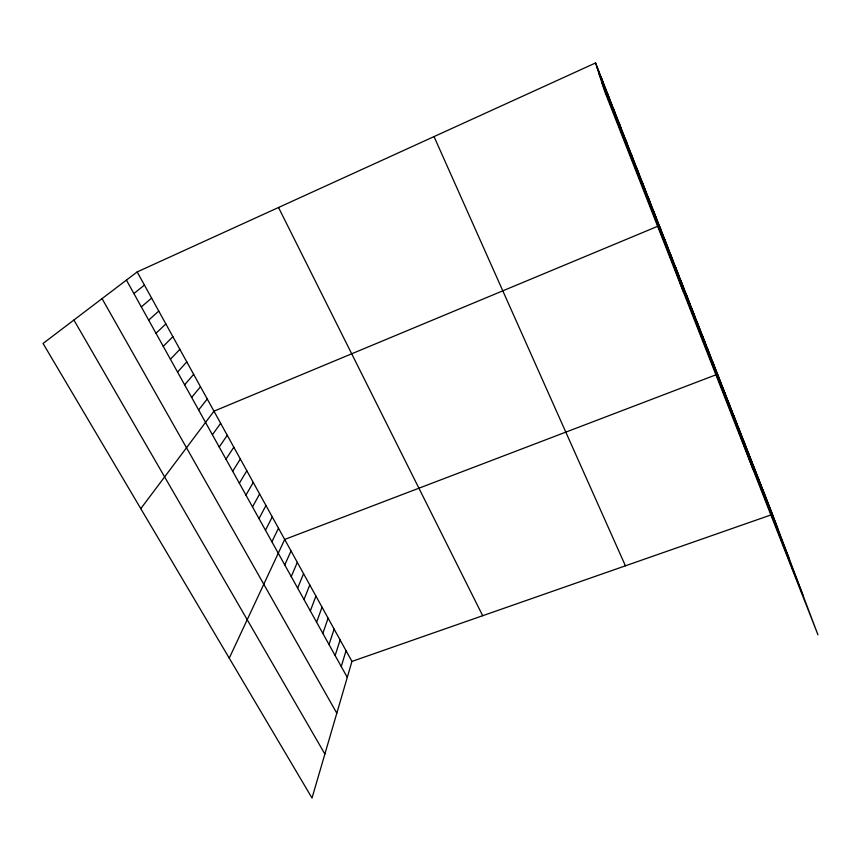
<?xml version="1.0" encoding="UTF-8"?>
<svg xmlns="http://www.w3.org/2000/svg" width="861" height="861" viewBox="0 0 861 861"><rect width="100%" height="100%" fill="white"/><g stroke="black" fill="none" stroke-linecap="round" stroke-linejoin="round"><path stroke-width="1.29" d="M137.179 271.925L351.945 661.42L312.016 798.039L43.05 343.464L137.179 271.925L595.564 62.961L772.468 514.415L817.95 634.837L604.626 91.223L595.564 62.961M341.236 666.511L346.057 650.722M335.144 655.555L340.117 639.96M329.01 644.523L334.133 629.111M322.832 633.405L328.106 618.187M316.6 622.212L322.046 607.177M310.326 610.923L315.933 596.103M304.008 599.557L309.777 584.931M297.648 588.106L303.578 573.684M291.233 576.569L297.325 562.362M284.765 564.945L291.04 550.943M229.252 658.159L284.7 539.449L717.525 374.212L753.117 469.611M271.893 541.784L278.501 528.213M265.479 530.236L272.259 516.891M259.01 518.613L265.974 505.482M252.51 506.903L259.635 493.999M245.945 495.107L253.252 482.429M239.336 483.225L246.827 470.773M232.685 471.247L240.359 459.031M225.969 459.171L233.837 447.203M219.211 447.02L227.261 435.289M212.398 434.762L220.642 423.278M140.784 508.647L213.969 411.181L659.311 225.625L683.031 291.018M198.622 409.976L207.253 398.998M191.659 397.438L200.484 386.729M184.631 384.813L193.66 374.352M177.549 372.081L186.794 361.889M170.424 359.241L179.863 349.329M163.235 346.316L172.889 336.673M155.981 333.282L165.861 323.919M148.684 320.141L158.768 311.069M141.322 306.903L151.633 298.121M133.896 293.558L144.433 285.077M351.945 661.42L772.468 514.415M73.895 320.012L324.877 754.021M102.05 298.616L336.812 713.22M126.427 280.105L347.284 677.392M278.523 207.49L482.687 615.712M434.03 136.598L625.42 565.817M598.901 73.357L789.526 559.575M601.613 81.817L803.119 595.575M596.576 66.125L777.709 528.277M762.835 489.823L772.812 515.782M757.96 477.381L762.889 490.49M748.091 452.197L752.815 464.779M753.041 464.843L757.874 477.683M743.097 439.465L747.725 451.767M738.071 426.615L742.58 438.658M732.991 413.678L737.393 425.431M727.879 400.623L732.173 412.096M722.723 387.472L726.899 398.654M712.445 361.233L716.395 371.834M707.322 348.156L711.154 358.456M702.156 334.983L705.869 344.981M696.947 321.691L700.542 331.388M691.706 308.303L695.171 317.677M686.411 294.796L689.758 303.868M681.083 281.192L684.291 289.931M675.702 267.47L678.791 275.886M670.278 253.629L673.237 261.712M664.821 239.692L667.63 247.43M653.747 211.451L656.297 218.49M648.15 197.158L650.55 203.842M642.5 182.747L644.76 189.065M636.806 168.207L638.916 174.159M631.059 153.549L633.029 159.124M625.269 138.772L627.088 143.959M619.436 123.866L621.093 128.666M613.538 108.83L615.045 113.232M607.597 93.677L608.942 97.67M601.613 78.383L602.786 81.967"/></g></svg>
